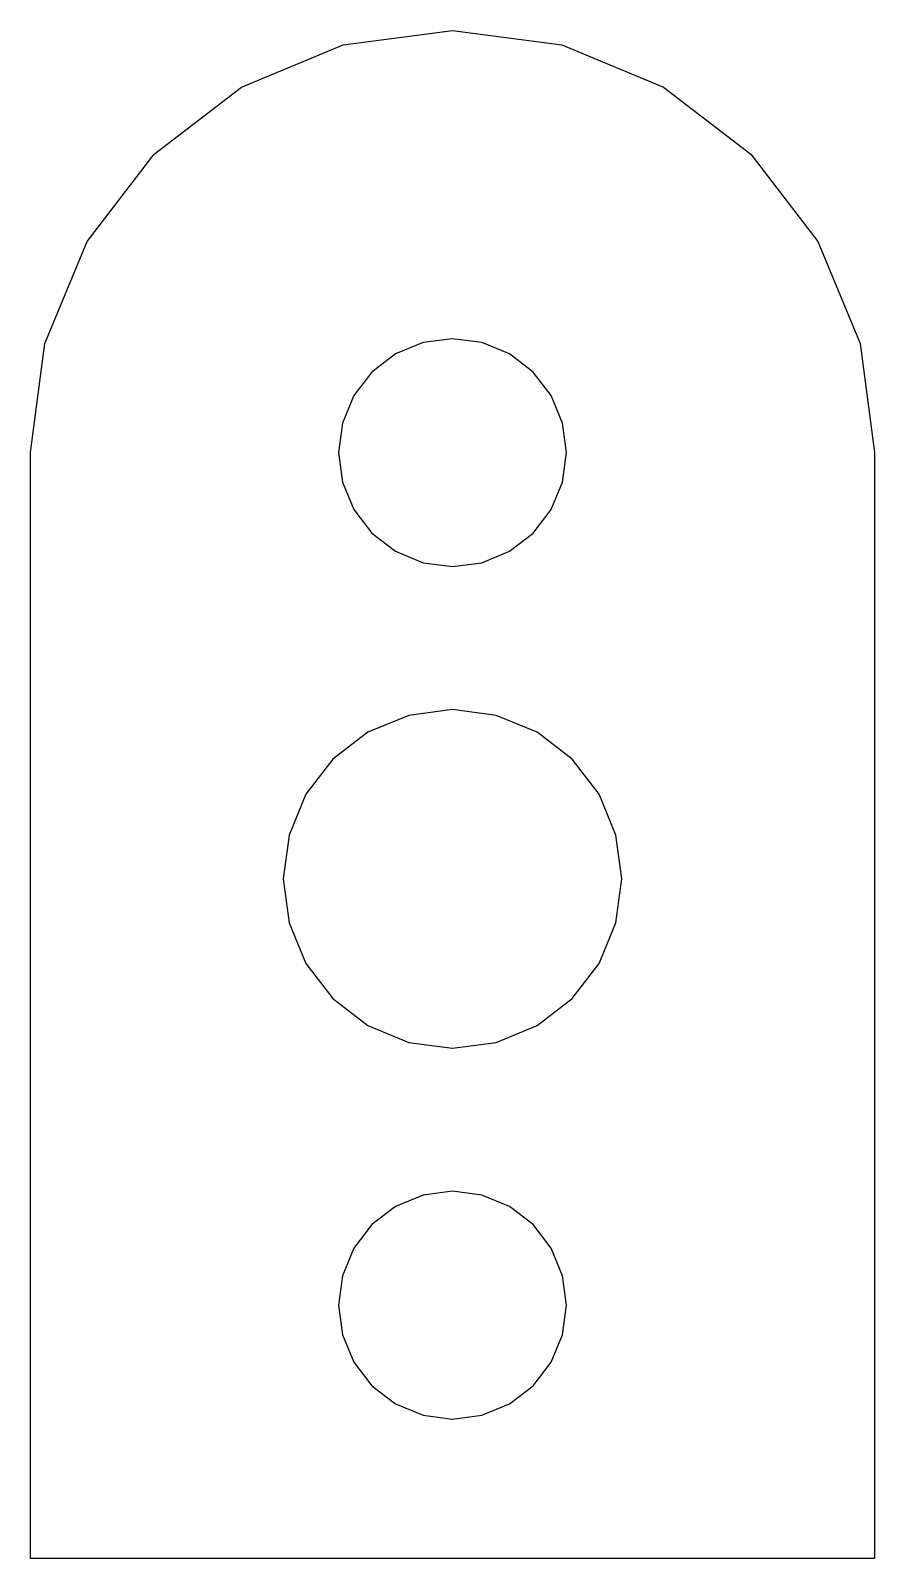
# Model space of a CAD drawing. Header units: metres. Extents: x 0 to 20, y 0 to 36.2.
import ezdxf

# ---------------------------------------------------------------- set-up
doc = ezdxf.new("R2010")
doc.units = ezdxf.units.M

msp = doc.modelspace()

# ---------------------------------------------------------------- linework, layer by layer
at = {"layer": 'Layer0'}
for points in [[(1.34, 31.2, 0), (2.874, 33.2, 0), (2.929, 33.271, 0), (5, 34.86, 0), (7.412, 35.859, 0), (10, 36.2, 0), (12.588, 35.859, 0), (15, 34.86, 0), (17.071, 33.271, 0), (17.126, 33.2, 0), (18.66, 31.2, 0), (19.659, 28.788, 0), (20, 26.2, 0), (20, 0, 0), (0, 0, 0), (0, 26.2, 0), (0.341, 28.788, 0), (1.34, 31.2, 0)], [(8.65, 23.862, 0), (9.301, 23.592, 0), (10, 23.5, 0), (10.699, 23.592, 0), (11.35, 23.862, 0), (11.909, 24.291, 0), (12.338, 24.85, 0), (12.608, 25.501, 0), (12.7, 26.2, 0), (12.608, 26.899, 0), (12.338, 27.55, 0), (11.909, 28.109, 0), (11.35, 28.538, 0), (10.699, 28.808, 0), (10, 28.9, 0), (9.301, 28.808, 0), (8.65, 28.538, 0), (8.091, 28.109, 0), (7.662, 27.55, 0), (7.392, 26.899, 0), (7.3, 26.2, 0), (7.392, 25.501, 0), (7.662, 24.85, 0), (8.091, 24.291, 0), (8.65, 23.862, 0)], [(7.165, 13.265, 0), (7.995, 12.627, 0), (8.962, 12.227, 0), (10, 12.09, 0), (11.038, 12.227, 0), (12.005, 12.627, 0), (12.835, 13.265, 0), (13.473, 14.095, 0), (13.873, 15.062, 0), (14.01, 16.1, 0), (13.873, 17.138, 0), (13.473, 18.105, 0), (12.835, 18.935, 0), (12.005, 19.573, 0), (11.038, 19.973, 0), (10, 20.11, 0), (8.962, 19.973, 0), (7.995, 19.573, 0), (7.165, 18.935, 0), (6.527, 18.105, 0), (6.127, 17.138, 0), (5.99, 16.1, 0), (6.127, 15.062, 0), (6.527, 14.095, 0), (7.165, 13.265, 0)], [(10.699, 3.392, 0), (11.35, 3.662, 0), (11.909, 4.091, 0), (12.338, 4.65, 0), (12.608, 5.301, 0), (12.7, 6, 0), (12.608, 6.699, 0), (12.338, 7.35, 0), (11.909, 7.909, 0), (11.35, 8.338, 0), (10.699, 8.608, 0), (10, 8.7, 0), (9.301, 8.608, 0), (8.65, 8.338, 0), (8.091, 7.909, 0), (7.662, 7.35, 0), (7.392, 6.699, 0), (7.3, 6, 0), (7.392, 5.301, 0), (7.662, 4.65, 0), (8.091, 4.091, 0), (8.65, 3.662, 0), (9.301, 3.392, 0), (10, 3.3, 0), (10.699, 3.392, 0)]]:
    msp.add_polyline3d(points, dxfattribs=at)

doc.saveas('drawing.dxf')
